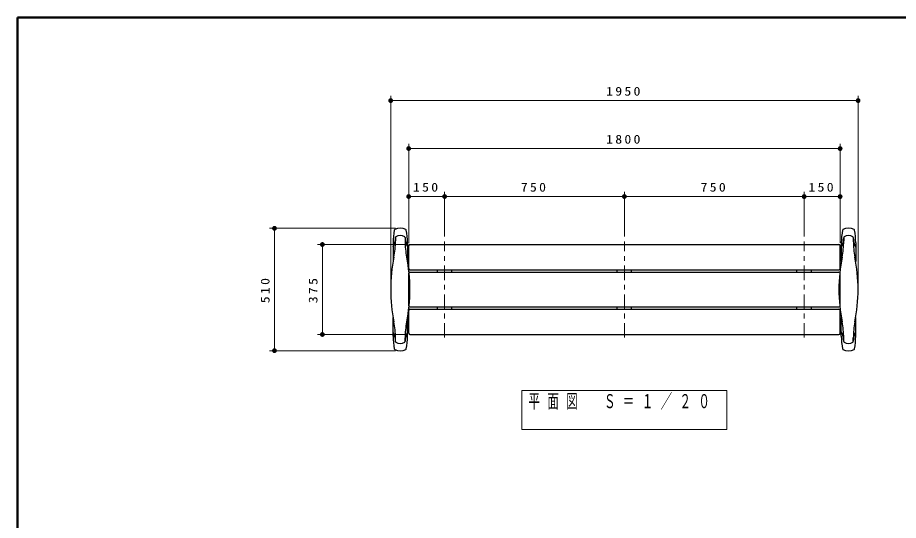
# Model space of a CAD drawing. Units: millimetres on the paper, scale 1:20. Extents: x -385 to 0, y 0 to 267.
# Drawn here: x -385 to -201.3, y 162.2 to 267 of the extents above; entities that cross this region are included whole.
import ezdxf

# ---------------------------------------------------------------- set-up
doc = ezdxf.new("R2010")
doc.units = ezdxf.units.MM
doc.linetypes.add('USER2', pattern=[6, 3, -1, 1, -1])
doc.layers.add('1_20', color=7, linetype='Continuous', lineweight=25)
doc.layers.add('A3図枠', color=7, linetype='Continuous', lineweight=13)
doc.styles.add('ＭＳ ゴシック', font='')
doc.styles.get('ＭＳ ゴシック').set_extended_font_data('MS Gothic')

# ---------------------------------------------------------------- blocks, each defined once
blk = doc.blocks.new('filled_dot')
at = {"color": 0, "linetype": 'Continuous', "lineweight": -2, "const_width": 1.25}
blk.add_lwpolyline([(-0.625, 0, 1), (0.625, 0, 1)], format="xyb", close=True, dxfattribs=at)

msp = doc.modelspace()

# ---------------------------------------------------------------- linework, layer by layer
at = {"layer": '1_20', "lineweight": 13}
for p, q in [((-307.175, 211.329), (-307.175, 250.704)), ((-209.675, 211.329), (-209.675, 250.704)), ((-307.175, 249.704), (-209.675, 249.704)), ((-303.425, 220.033), (-303.425, 240.704)), ((-213.425, 220.033), (-213.425, 240.704)), ((-303.425, 239.704), (-213.425, 239.704)), ((-303.425, 229.704), (-295.925, 229.704)), ((-295.925, 221.357), (-295.925, 230.704)), ((-295.925, 229.704), (-258.425, 229.704)), ((-258.425, 221.357), (-258.425, 230.704)), ((-258.425, 229.704), (-220.925, 229.704)), ((-220.925, 221.357), (-220.925, 230.704)), ((-220.925, 229.704), (-213.425, 229.704)), ((-306.175, 223.083), (-332.425, 223.083)), ((-331.425, 197.574), (-331.425, 223.083)), ((-304.175, 219.704), (-322.425, 219.704)), ((-321.425, 200.954), (-321.425, 219.704)), ((-304.175, 200.954), (-322.425, 200.954)), ((-306.175, 197.574), (-332.425, 197.574)), ((-279.825, 189.257), (-279.825, 181.123)), ((-237.025, 189.257), (-279.825, 189.257)), ((-237.025, 181.123), (-237.025, 189.257)), ((-279.825, 181.123), (-237.025, 181.123))]:
    msp.add_line(p, q, dxfattribs=at)
at = {"layer": '1_20', "color": 4}
for p, q in [((-306.175, 221.185), (-306.175, 220.44)), ((-304.175, 221.185), (-304.175, 220.44)), ((-212.675, 221.185), (-212.675, 220.44)), ((-210.675, 221.185), (-210.675, 220.44)), ((-306.675, 220.068), (-306.675, 216.183)), ((-303.675, 220.068), (-303.675, 216.183)), ((-213.175, 220.068), (-213.175, 216.183)), ((-210.175, 220.068), (-210.175, 216.183)), ((-306.675, 200.59), (-306.675, 204.474)), ((-303.675, 200.59), (-303.675, 204.474)), ((-213.175, 200.59), (-213.175, 204.474)), ((-210.175, 200.59), (-210.175, 204.474)), ((-306.175, 199.472), (-306.175, 200.217)), ((-304.175, 199.472), (-304.175, 200.217)), ((-212.675, 199.472), (-212.675, 200.217)), ((-210.675, 199.472), (-210.675, 200.217))]:
    msp.add_line(p, q, dxfattribs=at)
at = {"layer": '1_20'}
for p, q in [((-303.425, 214.704), (-303.425, 219.454)), ((-303.175, 219.704), (-213.675, 219.704)), ((-213.425, 214.704), (-213.425, 219.454)), ((-303.425, 206.954), (-303.425, 213.704)), ((-303.175, 214.454), (-213.675, 214.454)), ((-303.175, 213.954), (-213.675, 213.954)), ((-297.425, 213.954), (-297.425, 214.454)), ((-294.425, 213.954), (-294.425, 214.454)), ((-259.925, 213.954), (-259.925, 214.454)), ((-256.925, 213.954), (-256.925, 214.454)), ((-222.425, 213.954), (-222.425, 214.454)), ((-219.425, 213.954), (-219.425, 214.454)), ((-213.425, 206.954), (-213.425, 213.704)), ((-303.425, 201.204), (-303.425, 205.954)), ((-303.175, 206.704), (-213.675, 206.704)), ((-303.175, 206.204), (-213.675, 206.204)), ((-297.425, 206.204), (-297.425, 206.704)), ((-294.425, 206.204), (-294.425, 206.704)), ((-259.925, 206.204), (-259.925, 206.704)), ((-256.925, 206.204), (-256.925, 206.704)), ((-222.425, 206.204), (-222.425, 206.704)), ((-219.425, 206.204), (-219.425, 206.704)), ((-213.425, 201.204), (-213.425, 205.954)), ((-303.175, 200.954), (-213.675, 200.954))]:
    msp.add_line(p, q, dxfattribs=at)
at = {"layer": '1_20', "linetype": 'USER2', "lineweight": 13}
for p, q in [((-295.925, 200.3), (-295.925, 220.357)), ((-258.425, 200.3), (-258.425, 220.357)), ((-220.925, 200.3), (-220.925, 220.357))]:
    msp.add_line(p, q, dxfattribs=at)
at = {"layer": '1_20', "color": 4}
for centre, radius, start, end in [((-292.773, 220.068), 13.902, 169.05833, 180), ((-306.275, 222.678), 0.15, 116.11733, 169.05833), ((-305.175, 220.434), 2.649, 63.88267, 116.11733), ((-304.075, 222.678), 0.15, 10.94167, 63.88267), ((-317.577, 220.068), 13.902, 0, 10.94167), ((-199.273, 220.068), 13.902, 169.05833, 180), ((-212.775, 222.678), 0.15, 116.11733, 169.05833), ((-211.675, 220.434), 2.649, 63.88267, 116.11733), ((-210.575, 222.678), 0.15, 10.94167, 63.88267), ((-224.077, 220.068), 13.902, 0, 10.94167), ((-309.98, 221.089), 3.805, 330.87712, 0), ((-306.025, 221.185), 0.15, 122.77908, 180), ((-305.175, 219.865), 1.72, 57.22092, 122.77908), ((-304.325, 221.185), 0.15, 0, 57.22092), ((-300.37, 221.089), 3.805, 180, 209.12288), ((-216.48, 221.089), 3.805, 330.87712, 0), ((-212.525, 221.185), 0.15, 122.77908, 180), ((-211.675, 219.865), 1.72, 57.22092, 122.77908), ((-210.825, 221.185), 0.15, 0, 57.22092), ((-206.87, 221.089), 3.805, 180, 209.12288), ((-323.273, 220.44), 17.098, 348.70424, 0), ((-287.076, 220.44), 17.098, 180, 191.29576), ((-229.773, 220.44), 17.098, 348.70424, 0), ((-193.576, 220.44), 17.098, 180, 191.29576), ((-272.649, 210.329), 34.526, 168.70424, 191.29576), ((-337.7, 210.329), 34.526, 348.70424, 11.29576), ((-179.149, 210.329), 34.526, 168.70424, 191.29576), ((-244.2, 210.329), 34.526, 348.70424, 11.29576), ((-323.273, 200.217), 17.098, 0, 11.29576), ((-287.076, 200.217), 17.098, 168.70424, 180), ((-229.773, 200.217), 17.098, 0, 11.29576), ((-193.576, 200.217), 17.098, 168.70424, 180), ((-292.773, 200.59), 13.902, 180, 190.94167), ((-309.98, 199.568), 3.805, 0, 29.12288), ((-300.37, 199.568), 3.805, 150.87712, 180), ((-317.577, 200.59), 13.902, 349.05833, 0), ((-199.273, 200.59), 13.902, 180, 190.94167), ((-216.48, 199.568), 3.805, 0, 29.12288), ((-206.87, 199.568), 3.805, 150.87712, 180), ((-224.077, 200.59), 13.902, 349.05833, 0), ((-306.025, 199.472), 0.15, 180, 237.22092), ((-305.175, 200.792), 1.72, 237.22092, 302.77908), ((-304.325, 199.472), 0.15, 302.77908, 0), ((-212.525, 199.472), 0.15, 180, 237.22092), ((-211.675, 200.792), 1.72, 237.22092, 302.77908), ((-210.825, 199.472), 0.15, 302.77908, 0), ((-306.275, 197.979), 0.15, 190.94167, 243.88267), ((-305.175, 200.223), 2.649, 243.88267, 296.11733), ((-304.075, 197.979), 0.15, 296.11733, 349.05833), ((-212.775, 197.979), 0.15, 190.94167, 243.88267), ((-211.675, 200.223), 2.649, 243.88267, 296.11733), ((-210.575, 197.979), 0.15, 296.11733, 349.05833)]:
    msp.add_arc(centre, radius, start, end, dxfattribs=at)
at = {"layer": '1_20'}
for centre, start, end in [((-303.175, 219.454), 90, 180), ((-213.675, 219.454), 0, 90), ((-303.175, 214.704), 180, 270), ((-303.175, 213.704), 90, 180), ((-213.675, 214.704), 270, 0), ((-213.675, 213.704), 0, 90), ((-303.175, 206.954), 180, 270), ((-303.175, 205.954), 90, 180), ((-213.675, 206.954), 270, 0), ((-213.675, 205.954), 0, 90), ((-303.175, 201.204), 180, 270), ((-213.675, 201.204), 270, 0)]:
    msp.add_arc(centre, 0.25, start, end, dxfattribs=at)
at = {"layer": 'A3図枠', "lineweight": 50}
for p, q in [((-385, 267), (-385, 0)), ((0, 267), (-385, 267))]:
    msp.add_line(p, q, dxfattribs=at)

# ---------------------------------------------------------------- block references
at = {"layer": '1_20', "lineweight": 13, "xscale": 0.4, "yscale": 0.4}
for p in [(-307.175, 249.704), (-303.425, 239.704), (-303.425, 229.704), (-295.925, 229.704), (-258.425, 229.704), (-220.925, 229.704)]:
    msp.add_blockref('filled_dot', p, dxfattribs=at)
for p, rotation in [((-209.675, 249.704), 180), ((-213.425, 239.704), 180), ((-295.925, 229.704), 180), ((-258.425, 229.704), 180), ((-220.925, 229.704), 180), ((-213.425, 229.704), 180), ((-331.425, 223.083), 270), ((-321.425, 219.704), 270), ((-321.425, 200.954), 90), ((-331.425, 197.574), 90)]:
    msp.add_blockref('filled_dot', p, dxfattribs=dict(at, rotation=rotation))

# ---------------------------------------------------------------- texts
at = {"layer": '1_20', "style": 'ＭＳ ゴシック'}
for s, insert, char_height, attachment_point in [('\\T1.33;\\W1.15;1950', (-258.425, 250.704), 1.833, 8), ('\\T1.33;\\W1.15;1800', (-258.425, 240.704), 1.833, 8), ('\\T1.33;\\W1.15;150', (-299.675, 230.704), 1.833, 8), ('\\T1.33;\\W1.15;750', (-277.175, 230.704), 1.833, 8), ('\\T1.33;\\W1.15;750', (-239.675, 230.704), 1.833, 8), ('\\T1.33;\\W1.15;150', (-217.175, 230.704), 1.833, 8), ('\\T1.64;\\W0.6;平面図\u3000Ｓ＝１／２０', (-278.425, 188.523), 2.933, 1)]:
    msp.add_mtext(s, dxfattribs=dict(at, insert=insert, char_height=char_height, attachment_point=attachment_point))
at = {"layer": '1_20', "char_height": 1.833, "attachment_point": 8, "rotation": 90, "style": 'ＭＳ ゴシック'}
for s, insert in [('\\T1.33;\\W1.15;510', (-332.425, 210.329)), ('\\T1.33;\\W1.15;375', (-322.425, 210.329))]:
    msp.add_mtext(s, dxfattribs=dict(at, insert=insert))

doc.saveas('drawing.dxf')
